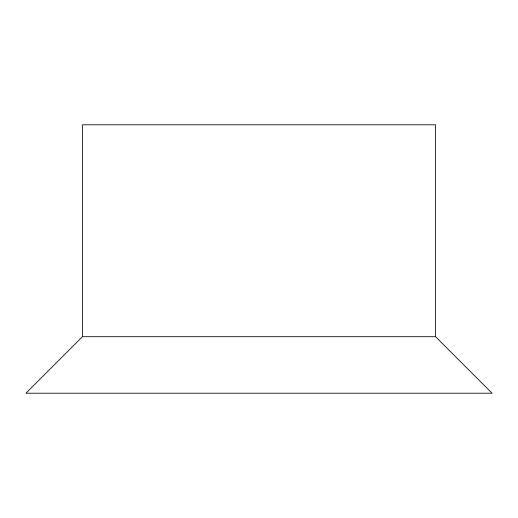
<?xml version="1.0" encoding="UTF-8"?>
<svg xmlns="http://www.w3.org/2000/svg" width="518" height="518" viewBox="0 0 518 518"><rect width="100%" height="100%" fill="white"/><g stroke="black" fill="none" stroke-linecap="round" stroke-linejoin="round"><path stroke-width="0.78" d="M82.407 336.7L25.9 393.207L492.1 393.207L435.593 336.7L82.407 336.7L82.407 124.793L435.593 124.793L435.593 336.7"/></g></svg>
